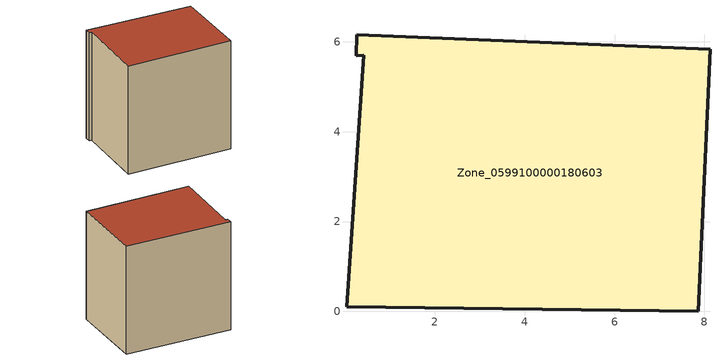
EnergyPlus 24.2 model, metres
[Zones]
Zone_0599100000180603
 floor ground (C_G): 7.87,0 0.04,0.11 0.42,5.7 0.25,5.69 0.27,6.16 8.12,5.83 z1.5
 wall outside (C_F): 7.87,0 8.12,5.83 0.27,6.16 0.25,5.69 0.42,5.7 0.04,0.11 7.87,0 z1.5:9.55
 roof outside (C_R): 0.04,0.11 7.87,0 8.12,5.83 0.27,6.16 0.25,5.69 0.42,5.7 z9.55
[BUILDING]
Pand.0599100000180603: North Axis=0; Terrain=City; Loads Convergence Tolerance Value=0.04; Temperature Convergence Tolerance Value=0.4; Solar Distribution=FullExterior; Maximum Number of Warmup Days=25; Minimum Number of Warmup Days=1
[Site:Location]
Rotterdam.The.Hague.AP_ZH_NLD Design_Conditions: Latitude=51.96; Longitude=4.45; Time Zone=1; Elevation=-4.5
[SITE:GROUNDTEMPERATURE:BUILDINGSURFACE]
18, 18, 18, 18, 18, 18, 18, 18, 18, 18, 18, 18
[MATERIAL] Thermal Absorptance=0.9; Solar Absorptance=0.7; Visible Absorptance=0.7
Name | Roughness | Thickness | Conductivity | Density | Specific Heat
G.TI.1946-1964 | MediumSmooth | 0.15 | 1 | 540 | 1210
F.TI.1946-1964 | Rough | 0.3 | 0.857143 | 1920 | 840
R.TI.1946-1964 | MediumRough | 0.2 | 0.277778 | 1500 | 1000
[CONSTRUCTION]
C_G: G.TI.1946-1964
C_F: F.TI.1946-1964
C_R: R.TI.1946-1964
[ZONE]
Zone_0599100000180603: Type=1; Multiplier=1; Ceiling Height=Autocalculate; Volume=Autocalculate; Floor Area=autocalculate; Part of Total Floor Area=Yes
[ZONEINFILTRATION:DESIGNFLOWRATE]
Infil_Zone_0599100000180603: Zone or ZoneList or Space or SpaceList=Zone_0599100000180603; Schedule=AlwaysOn; Design Flow Rate Calculation Method=Flow/Area; Flow Rate per Floor Area=0.003; Constant Term Coefficient=1; Temperature Term Coefficient=0; Velocity Term Coefficient=0; Velocity Squared Term Coefficient=0
[HVACTEMPLATE:ZONE:IDEALLOADSAIRSYSTEM]
Zone_0599100000180603: Maximum Heating Supply Air Temperature=50; Minimum Cooling Supply Air Temperature=13; Maximum Heating Supply Air Humidity Ratio=0.0156; Minimum Cooling Supply Air Humidity Ratio=0.0077; Heating Limit=NoLimit; Cooling Limit=NoLimit; Dehumidification Control Type=ConstantSensibleHeatRatio; Cooling Sensible Heat Ratio=0.7; Dehumidification Setpoint=60; Humidification Control Type=None; Humidification Setpoint=30; Outdoor Air Method=None; Outdoor Air Flow Rate per Person=0.00944; Outdoor Air Flow Rate per Zone Floor Area=0; Outdoor Air Flow Rate per Zone=0; Demand Controlled Ventilation Type=None; Outdoor Air Economizer Type=NoEconomizer; Heat Recovery Type=None; Sensible Heat Recovery Effectiveness=0.7; Latent Heat Recovery Effectiveness=0.65
[ZONECONTROL:THERMOSTAT]
ThermostatControl_Zone_0599100000180603: Zone or ZoneList=Zone_0599100000180603; Control Type Schedule=DualSetpointControlType; Control 1=Thermostat_Zone_0599100000180603; Temperature Difference Between Cutout And Setpoint=0
[THERMOSTATSETPOINT:DUALSETPOINT]
Thermostat_Zone_0599100000180603: Heating Setpoint Temperature Schedule=HeatingSetpoint_Zone_0599100000180603; Cooling Setpoint Temperature Schedule=CoolingSetpoint_Zone_0599100000180603
[SCHEDULE:COMPACT]
HeatingSetpoint_Zone_0599100000180603: Through: 12/31, For: AllDays, Until: 24:00, 21
CoolingSetpoint_Zone_0599100000180603: Through: 12/31, For: AllDays, Until: 24:00, 24
DualSetpointControlType: Through: 12/31, For: AllDays, Until: 24:00, 4
AlwaysOn: Through: 12/31, For: AllDays, Until: 24:00, 1
